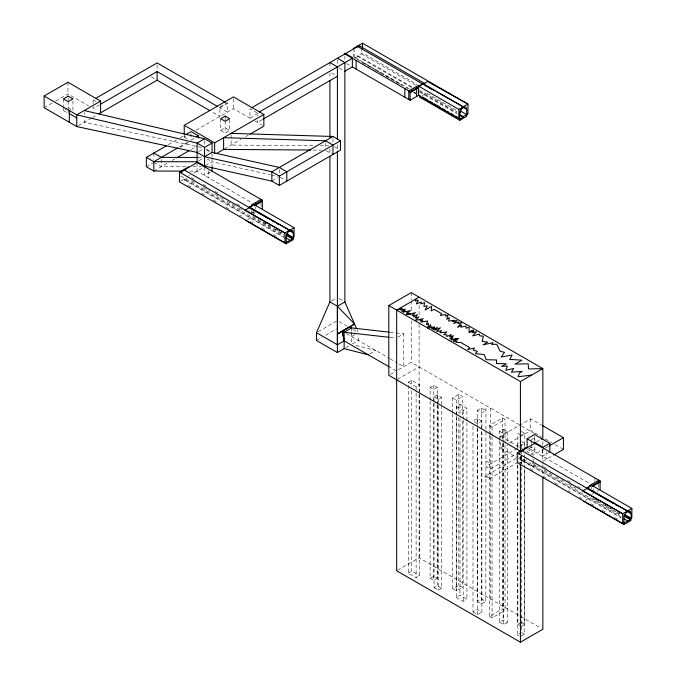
<?xml version="1.0" encoding="UTF-8"?>
<svg xmlns="http://www.w3.org/2000/svg" width="676" height="676" viewBox="0 0 676 676"><rect width="100%" height="100%" fill="white"/><g stroke="black" fill="none" stroke-linecap="round" stroke-linejoin="round"><path stroke-width="0.51" stroke-dasharray="3.38 2.54" d="M189.576 175.481L188.621 176.03M44.143 107.721L52.077 103.132M55.601 101.104L67.946 93.972L88.624 105.912M63.434 106.698L63.434 110.611L66.603 108.777M93.119 103.707L93.119 99.871L94.944 98.814M99.499 104.822L93.119 108.506L93.119 104.67M78.441 125.601L91.513 118.055M92.426 117.531L96.964 114.912M219.894 107.797L227.373 103.479M168.341 144.672L176.512 139.957M180.137 137.862L184.675 135.242M184.235 135.056L184.235 137.017L186.069 135.96M196.124 130.147L233.448 108.599L251.599 119.086M179.444 146.895L187.615 142.18M191.24 140.084L194.874 137.989M146.354 166.727L152.996 162.891M180.137 147.224L188.308 142.509M220.697 118.706L220.697 130.417L225.192 127.832L229.679 130.417L229.679 118.706M153.824 171.045L167.656 163.06M172.186 160.44L174.915 158.868M191.24 149.438L197.595 145.771M411.414 87.398L357.781 56.438L357.781 55.711L362.513 52.973L417.058 84.466M258.122 113.399L249.934 118.123L249.934 108.768L257.412 113.086L257.412 116.204M220.697 130.417L225.192 133.011L229.679 130.417M354.807 58.153L357.781 56.438M198.761 151.466L203.746 148.585M261.958 119.813L257.412 122.441L257.412 120.362M198.761 160.82L203.746 157.939M224.449 148.914L241.104 139.298M245.65 136.67L248.379 135.099M205.411 165.612L212.053 161.775L270.155 174.754M193.784 173.056L202.876 167.8M180.745 181.151L184.202 179.157L284.199 236.887M184.202 179.157L184.202 179.875L187.176 178.168M210.388 172.093L204.575 175.447L204.575 166.845M271.862 181.117L277.675 177.763M422.17 95.553L426.548 93.026L456.722 110.45M254.446 211.808L252.52 212.923L248.869 210.811M255.131 212.948L253.846 213.684L253.846 211.808M247.627 219.556L252.883 216.523L283.962 234.471M331.586 300.964L336.572 298.091M318.286 331.612L336.496 321.1M316.461 340.467L321.928 337.307M325.57 335.203L336.496 328.899M354.976 334.603L351.613 336.547L350.852 332.66M345.799 347.709L349.12 345.791M352.45 343.864L358.348 340.467L358.348 335.592M397.953 337.155L403.758 333.8L403.758 366.662L398.333 363.527M369.899 353.818L375.712 350.464L354.621 345.115M390.475 374.327L395.46 371.454M534.682 433.62L411.236 362.344L396.288 370.972L389.951 367.321M397.564 379.304L419.095 366.882M419.568 394.235L419.568 575.673L416.12 577.667L408.262 573.13L408.262 382.202L411.718 380.208L419.568 384.745L419.568 393.187M408.262 382.202L416.12 386.74L419.568 384.745M430.122 400.124L430.122 387.466L433.73 385.379L437.347 387.466L437.347 403.285M437.347 387.466L433.73 389.553L430.122 387.466M434.068 401.992L434.068 396.719L437.186 394.919L441.546 397.429L441.546 405.87M434.068 396.719L438.42 399.229L441.546 397.429M452.692 412.597L452.692 397.826L458.793 394.302L462.57 396.482L462.57 415.47M452.692 397.826L456.469 400.006L462.57 396.482M456.241 414.912L456.241 406.47L459.993 404.307L466.922 408.312L466.922 420.971M456.241 406.47L463.178 410.476L466.922 408.312M477.222 410.518L481.532 408.025L485.841 410.518L481.532 413.002L477.222 410.518L477.222 424.232M481.887 421.114L477.442 418.554L472.997 421.114L477.442 423.683L481.887 421.114L481.887 429.556M489.424 433.907L489.424 425.474L502.395 417.979L505.023 419.5L505.023 442.704M489.424 425.474L492.052 426.987L505.023 419.5M499.454 439.704L499.454 431.263L503.096 429.167L507.287 431.584L507.287 444.242M499.454 431.263L503.654 433.688L507.287 431.584M500.502 438.234L500.502 436.282L530.753 418.816L541.645 425.103M521.306 435.395L524.762 433.4L524.762 446.059M500.502 442.138L500.502 448.002L505.842 444.918M509.4 442.865L530.753 430.527L541.645 436.823M517.402 448.23L517.402 444.014L519.05 443.067M524.365 447.512L524.365 443.287L520.258 445.661L517.402 444.014M531.192 439.738L534.851 437.625L534.851 441.529M517.258 448.484L485.943 466.558L490.252 469.051L516.194 454.069M536.245 442.138L539.549 440.228M529.359 448.281L531.192 447.225L534.851 449.337L531.192 451.45L527.533 449.337M530.736 454.28L534.885 451.889L534.885 443.279M517.985 462.223L489.111 478.895L484.802 476.411L517.258 457.669L533.178 466.863L535.848 465.325M621.075 517.115L521.982 459.908L518.526 461.902L522.151 463.99M521.982 459.908L521.982 460.626L524.956 458.92L526.773 459.967M544.746 448.475L533.178 455.151L525.92 450.96M545.642 447.96L548.304 446.413M549.833 451.889L542.363 456.199L542.363 447.597M542.972 461.218L552.757 455.565M397.564 570.231L419.095 557.81L541.028 628.207M408.262 573.13L411.718 571.135L419.568 575.673M430.122 401.181L430.122 578.394L433.73 576.307L437.347 578.394L437.347 404.341M430.122 578.394L433.73 580.481L437.347 578.394M591.627 494.435L593.553 493.328M596.832 491.435L598.471 490.489M434.068 403.048L434.068 587.647L437.186 585.847L441.546 588.357L441.546 406.927M585.416 500.308L590.663 497.274M434.068 587.647L438.42 590.156L441.546 588.357M452.692 413.653L452.692 588.754L458.793 585.23L462.57 587.41L462.57 419.686M452.692 588.754L456.469 590.934L462.57 587.41M456.241 415.968L456.241 597.398L459.993 595.235L466.922 599.24L466.922 422.027M456.241 597.398L463.178 601.403L466.922 599.24M477.222 428.449L477.222 601.446L481.532 598.953L485.841 601.446L485.943 405.482M477.222 601.446L481.532 603.93L485.841 601.446M472.997 426.387L472.997 612.042L477.442 609.482L481.887 612.042L481.887 430.612M472.997 612.042L477.442 614.611L481.887 612.042M489.424 434.964L489.424 616.394L502.395 608.907L505.023 610.42L505.023 443.76M489.424 616.394L492.052 617.915L505.023 610.42M499.454 440.752L499.454 622.19L503.096 620.086L507.287 622.512L507.287 445.298M499.454 622.19L503.654 624.616L507.287 622.512M517.85 465.046L517.85 624.328L520.444 622.833M521.306 626.322L524.762 624.328L524.762 469.262M517.402 465.113L517.402 634.941L520.689 633.04M521.078 636.116L524.365 634.215L524.365 468.603M198.245 157.449L202.47 157.457M153.824 162.409L161.302 166.727L185.579 166.778M192.964 166.795L201.414 166.811M189.711 171.121L197.105 171.138L251.658 202.631M313.022 145.686L231.091 145.078L231.091 133.366M320.373 145.737L328.773 145.805M312.895 150.055L321.303 150.114M390.204 332.271L403.758 333.8M390.027 337.409L395.249 338M201.49 147.444L84.255 122.246L84.255 118.342M271.177 174.983L277.295 176.351M415.588 85.091L361.238 53.717L361.238 48.528M419.542 90.178L457.027 111.819M357.781 55.711L412.326 87.196M419.593 91.395L456.866 112.917M419.593 92.122L456.866 113.644M409.352 88.911L354.325 57.13L353.362 57.688L353.354 50.996M357.038 59.277L384.213 74.96M385.126 75.484L402.33 85.421M405.955 87.517L407.772 88.564M414.109 92.223L415.926 93.271M362.987 62.876L371.175 67.592M374.808 69.696L382.988 74.419M386.63 76.515L402.076 85.438M413.898 92.266L415.715 93.313M413.602 92.477L415.427 93.525M346.534 63.544L350.692 65.944M339.065 67.862L344.05 70.735M331.586 72.898L335.744 75.298M334.637 146.793L338.786 149.185M326.331 150.63L332.144 153.984M254.92 121.004L262.246 125.229M219.159 107.366L227.373 112.106L227.373 102.752L219.894 107.07L219.894 116.424L210.794 111.177M151.306 76.827L155.455 79.219M280.16 177.281L285.145 180.162M206.239 149.066L210.388 151.466M184.235 137.017L188.486 139.467M206.577 149.911L210.16 151.982M207.067 158.902L212.053 161.775M93.119 99.871L96.44 101.789M191.359 177.611L194.096 179.191M203.231 184.464L205.969 186.044M215.095 191.316L217.833 192.897M237.006 203.966L239.743 205.546M68.192 107.856L72.949 110.611L72.949 98.89M191.714 180.788L197.172 183.94M203.535 187.615L209.898 191.283M215.348 194.434L223.536 199.158M227.17 201.254L235.349 205.977M238.991 208.081L243.529 210.701M263.53 222.252L269.893 225.928M275.352 229.071L281.715 232.747M180.745 175.963L283.472 235.273M184.202 179.875L284.199 237.614M63.434 110.611L68.192 113.357L68.192 109.453M187.996 185.334L193.429 188.469M201.583 193.175L205.208 195.271M213.354 199.978L217.883 202.589M226.037 207.295L229.663 209.391M239.625 215.145L241.442 216.193M250.542 221.441L253.28 223.029M261.511 227.778L265.169 229.891M273.4 234.64L277.05 236.752M339.065 298.572L344.878 301.927M545.278 438.918L551.633 442.586M555.266 444.681L563.438 449.396M339.225 321.624L347.422 326.356M352.88 329.508L357.435 332.136M521.306 431.406L524.762 433.4M346.509 333.631L389.283 358.297M390.187 358.821L397.429 363.004M520.444 434.896L517.85 433.4L517.85 448.171M524.365 443.287L521.509 441.639L521.509 449.025M528.852 448.399L589.447 483.382M500.502 436.282L518.653 446.768M519.565 447.292L522.286 448.864M543.749 466.795L546.487 468.375M567.485 480.501L571.135 482.605M577.524 486.297L582.999 489.458M532.232 463.111L538.595 466.786M544.045 469.938L552.224 474.662M555.866 476.757L564.046 481.481M568.592 484.109L575.859 488.309M594.956 499.327L598.59 501.423M604.952 505.099L612.228 509.298M616.774 511.926L620.407 514.022M592.497 498.33L619.917 514.166M518.526 456.714L621.252 516.025M500.502 448.002L516.371 457.162M521.982 460.626L621.075 517.841M530.305 468.696L533.93 470.792M542.989 476.022L546.614 478.109M554.768 482.816L558.384 484.912M568.355 490.666L570.164 491.714M579.222 496.945L581.943 498.508M591.069 503.781L593.807 505.361M602.037 510.11L605.696 512.222M614.839 517.503L618.498 519.616M485.943 461.015L490.252 463.499M485.943 475.752L490.252 478.236M521.306 622.334L524.762 624.328M517.85 624.328L520.444 625.824M524.365 634.215L521.509 632.567L521.509 466.955M517.402 634.941L518.83 635.761M357.08 329.787L357.925 331.705M598.784 483.999L598.784 487.818M594.863 477.907L594.863 480.771M593.553 488.63L593.553 490.506M591.627 486.923L591.627 488.799M546.132 451.686L546.132 458.379M542.845 441.496L542.845 445.712M542.845 449.929L542.845 463.643M542.845 464.699L542.845 468.916M542.845 469.972L542.845 475.245M534.598 436.4L534.598 441.175M533.178 459.055L533.178 466.863M531.192 440.389L531.192 443.642M531.192 444.614L531.192 451.45M530.753 418.816L530.753 430.527M524.762 454.5L524.762 457.66M524.762 458.717L524.762 468.206M524.365 459.114L524.365 464.387M521.568 450.968L521.568 454.035M521.568 455.058L521.509 465.908M521.306 456.494L521.306 463.052M520.419 456.545L520.419 462.874M520.258 456.207L520.258 462.536M503.654 433.688L503.654 442.121M503.654 443.177L503.654 624.616M503.096 429.167L503.096 441.825M503.096 442.873L503.096 620.086M502.395 417.979L502.395 439.079M502.395 443.295L502.395 608.907M492.052 426.987L492.052 435.428M492.052 436.476L492.052 617.915M490.252 407.966L490.252 435.209M490.252 436.257L490.252 598.894M481.532 408.025L481.532 603.93M477.442 418.554L477.442 426.987M477.442 427.9L477.442 614.611M463.178 410.476L463.178 418.917M463.178 419.965L463.178 601.403M459.993 404.307L459.993 416.965M459.993 418.022L459.993 595.235M458.793 394.302L458.793 413.29M458.793 417.514L458.793 585.23M456.469 400.006L456.469 590.934M438.42 399.229L438.42 404.501M438.42 405.558L438.42 590.156M437.186 394.919L437.186 403.352M437.186 404.409L437.186 585.847M433.73 385.379L433.73 402.254M433.73 403.268L433.73 580.481M419.095 305.484L419.095 315.895M419.095 324.218L419.095 393.255M419.095 394.302L419.095 557.81M416.12 386.74L416.12 392.012M416.12 393.069L416.12 577.667M411.718 380.208L411.718 386.537M411.718 390.762L411.718 571.135M411.236 292.632L411.236 299.916M411.236 300.955L411.236 312.397M411.236 320.72L411.236 362.344M354.325 57.705L354.325 52.517A4.884 2.822 -60 0 1 354.782 50.261M351.613 327.919L351.613 331.755M351.613 332.719L351.613 344.354M344.878 55.897L344.878 60.671M337.4 60.189L337.4 64.981M337.4 144.833L337.4 150.123M332.981 138.555L332.981 142.712M329.93 62.589L329.93 68.825M329.93 73L329.93 78.272M329.93 148.957L329.93 154.229M325.502 142.873L325.502 148.069M279.332 169.524L279.332 173.681M261.004 203.248L261.004 207.067M255.773 206.94L255.773 208.816M252.883 211.478L252.883 213.32M251.556 210.608L251.556 212.526M233.448 98.84L233.448 108.599M225.192 117.092L225.192 120.024M225.192 120.996L225.192 133.011M212.053 154.001L212.053 156.916M212.053 157.888L212.053 166.98M208.343 170.935L208.343 177.627M204.575 140.828L204.575 144.985M197.105 162.527L197.105 171.138M191.029 133.654L191.029 139.898M161.302 159.451L161.302 166.727M157.119 64.837L157.119 70.591M153.824 153.055L153.824 159.291M84.255 112.486L84.255 114.438M68.192 98.096L68.192 100.048M68.192 101.028L68.192 108.473M67.946 82.261L67.946 93.972M63.434 98.89L63.434 105.726"/><path stroke-width="1.01" d="M329.93 301.927L316.461 332.66L337.4 344.752L337.4 306.245L329.93 301.927L329.93 156.342M245.878 220.57L286.109 243.791L286.193 236.845A4.884 2.822 -60 0 1 289.649 230.862L289.649 230.262L249.427 207.042L249.427 207.633L289.649 230.262M583.667 501.322L623.889 524.542L623.982 517.596A4.884 2.822 -60 0 1 627.438 511.614L627.438 511.014L587.207 487.793L587.207 488.385L627.438 511.014M459.773 113.399L460.787 109.994L463.229 107.416A4.884 2.822 -60 0 1 466.685 109.411L466.778 116.255L459.773 120.294C459.528 116.044 458.86 110.036 463.229 107.416L463.229 106.816L422.999 83.596L418.579 86.148L418.579 95.35L458.81 118.57L459.773 118.013M416.036 298.927L415.182 301.031L418.402 300.296L416.289 303.946L421.216 302.037L420.835 303.93L424.57 302.502L423.92 306.405L427.274 305.789L425.128 310.047L431.609 306.304L431.17 310.952L434.043 309.287L441.673 313.698L440.372 315.489L445.425 314.501L445.729 316.182L448.196 314.754L446.675 319.266L449.413 317.686L448.627 321.083L454.407 320.306L452.278 321.539L457.12 320.534L453.588 323.398L458.945 321.928L457.982 323.686L461.556 322.545L457.593 327.395L461.607 325.08L460.812 327.176L466.068 326.069L466.017 328.215L469.085 327.328L469.136 331.984L473.225 330.184L469.144 332.541L473.859 331.181L472.355 332.668L476.47 331.747L472.676 335.871L479.318 334.121L479.791 335.879L483.408 336.166L482.157 341.346L487.692 342.157L482.977 344.887L493.007 342.639L491.553 344.397L496.691 344.253L500.189 351.3L504.524 352.34L501.17 357.012L512.154 355.01L509.645 359.395L521.88 360.173L515.053 364.119L528.184 363.815L528.539 368.944L542.845 368.614L542.845 438.327L541.197 439.282M389.156 332.153L351.613 327.919L349.729 326.838L337.442 333.961L354.562 324.032L337.4 306.245L344.878 301.927L344.878 62.589L337.4 58.271M337.442 333.961L354.562 324.032M182.326 171.104L153.824 171.045L146.354 166.727L146.354 157.373L153.824 161.691L197.105 161.775L204.575 166.093L271.862 181.117L279.332 185.435L340.45 150.148L340.45 140.794L279.332 176.081L271.862 171.763L204.575 156.739L197.105 152.421L76.785 126.564L44.143 107.721L44.143 96L67.946 82.261L100.589 101.104L100.589 112.816M95.857 98.29L157.119 62.919L225.547 102.422M100.589 101.104L76.785 114.852L44.143 96M100.589 104.188L157.119 71.555L217.165 106.216M98.772 113.864L157.119 80.182L209.89 110.644M184.235 134.085L184.235 125.297L233.448 96.888L263.86 114.447L263.86 126.159L250.205 134.042M146.354 157.373L166.533 145.72M185.587 134.718L191.029 131.575L198.507 135.893L198.507 137.972M177.636 147.943L153.824 161.691L153.824 171.045M196.691 136.941L198.507 135.893M459.595 114.489L463.229 116.593L467.961 113.855L467.961 104.087L362.513 43.205L353.354 48.495L353.354 49.086M251.759 107.721L357.781 46.534L422.999 84.187L427.595 81.543L467.961 104.087L458.81 109.368L418.579 86.148M204.575 156.739L212.053 152.421L212.053 143.067L204.575 138.749L197.105 143.067L76.785 114.852L76.785 126.564M176.723 157.821L189.432 150.486M259.229 112.039L352.348 58.271M262.33 208.791L262.33 200.189L197.105 162.527L197.105 143.067L204.575 147.385L212.053 143.067M184.235 125.297L214.647 142.856L263.86 114.447M344.878 71.217L352.348 66.899L410.104 100.242L418.579 95.35M262.863 119.289L337.4 76.261M286.261 234.648L292.623 238.324L292.623 239.042L284.917 242.768L179.47 181.886L179.47 172.118L188.621 166.828L188.621 167.428M184.202 169.38L184.202 169.98L197.105 162.527M216.438 153.536L223.612 149.396L310.799 150.038M410.104 100.242L410.104 91.64L418.579 86.739M421.275 85.184L419.542 86.182L418.224 85.421L408.777 90.871L408.777 99.482M340.45 140.794L332.981 136.476L271.862 171.763L271.862 181.117M410.104 92.73L418.579 87.829M261.004 199.42L251.556 204.879L252.883 205.639M249.427 207.042L253.846 204.49L294.077 227.711L294.077 236.913L293.105 237.47L286.709 233.778M252.021 206.138L244.839 210.287L284.917 233L294.077 227.711M262.33 200.189L253.846 205.081L253.846 204.49M254.489 205.8L262.33 201.279M459.773 118.587L460.263 118.3L460.263 119.027L463.229 117.311L463.229 116.593M292.623 238.324L293.105 238.036L286.709 234.344M286.109 243.791L293.105 239.752C293.266 237.732 294.694 228.446 289.649 230.862L292.1 230.617L293.105 232.857L287.824 229.806M388.81 305.577L411.236 292.632L542.845 368.614L520.419 381.56L388.81 305.577L388.81 375.29L520.419 451.272L527.128 447.402L527.128 438.8L534.598 434.482L549.833 443.279L549.833 451.889M351.613 327.919L344.135 332.237L342.284 331.164L344.135 340.865L389.046 366.798M542.845 477.357L542.845 629.255L520.419 642.2L396.668 570.755L396.668 310.107L419.095 297.161M337.4 344.752L344.135 340.865L342.284 331.164M316.461 332.66L316.461 340.467L337.4 352.551L344.135 348.664L368.234 354.782M624.041 515.399L630.404 519.067L630.404 519.793L622.697 523.52L517.25 462.637L517.25 452.869L526.41 447.58L526.41 448.18M521.982 450.132L521.982 450.731L534.885 443.279L534.885 442.526L542.363 446.844L542.363 447.597L549.833 443.279M549.199 445.907L563.438 437.685L563.438 449.396L553.644 455.049M598.784 480.171L589.345 485.63L590.663 486.39M587.207 487.793L591.627 485.241L631.857 508.462L631.857 517.664L630.894 518.222L624.489 514.529M588.94 487.388L582.619 491.038L622.697 513.752L631.857 508.462M600.111 489.542L600.111 480.94L591.627 485.833L591.627 485.241M592.269 486.551L600.111 482.022M630.404 519.067L630.894 518.788L624.489 515.095M623.889 524.542L630.894 520.503C631.046 518.484 632.482 509.197 627.438 511.614L629.88 511.369L630.894 513.608L627.235 511.495M396.668 310.107L402.389 308.442L400.64 310.014L405.363 309.228L401.755 311.315L405.22 310.859L403.09 312.092L410.585 310.639L406.386 313.064L408.929 313.03L406.234 314.585L410.518 313.613L409.022 314.475L415.41 312.625L411.938 315.388L414.439 315.151L413.442 316.892L417.337 314.644L415.191 318.033L418.79 316.951L415.444 320.356L423.26 318.726L419.83 320.711L422.838 320.568L420.886 322.131L427.663 321.007L426.37 324.649L428.635 323.339L427.654 327.995L430.764 324.573L429.488 327.936L431.998 326.483L431.457 328.443L434.457 326.711L432.767 329.102L434.643 328.012L433.299 329.668L437.321 327.345L434.871 330.125L440.397 327.775L436.468 331.502L441.572 330.682L439.873 332.829L446.819 331.958L443.76 334.654L446.946 334.848L446.65 336.471L451.424 334.628L449.439 336.969L453.579 335.769L449.946 338.794L452.878 337.839L450.96 340.113L456.452 338.423L453.588 340.079L458.505 338.397L453.309 341.397L457.137 340.873L455.708 342.259L460.947 342.571L469.567 347.548L467.724 349.576L474.459 348.047L473.259 350.176L477.4 351.334L475.456 353.641L484.286 354.596L486.23 359.708L496.657 359.962L496.404 363.536L506.231 363.772L501.6 366.451L507.389 366.003L505.817 370.271L513.735 368.428L511.402 372.146L522.218 371.411L519.489 372.991L518.12 376.735L531.632 375.087M198.245 157.449L161.302 157.373L153.824 153.055M231.091 133.366L332.981 136.476M388.987 337.29L344.135 332.237L344.135 348.664M212.053 152.421L279.332 167.445L286.81 171.763L286.81 181.117M84.255 110.534L204.575 138.749M434.888 90.88L424.832 85.218L427.57 86.832M436.713 91.902L463.229 106.816M360.224 46.289L424.765 83.554M429.404 87.888L432.141 89.469M463.052 107.315L466.685 109.411M460.288 110.898L466.685 114.59M459.595 115.216L463.229 117.311M422.289 96.947L427.773 100.107M429.606 101.163L432.344 102.752M434.169 103.808L440.575 107.501M442.4 108.557L445.146 110.137M446.971 111.194L448.805 112.25M450.63 113.306L453.376 114.886M455.202 115.942L457.027 116.999M418.444 94.885L420.261 95.933M410.104 91.64L344.878 53.953L344.878 53.235L352.348 57.544L352.348 66.899M459.773 120.294L419.542 97.074L419.542 95.358M329.93 62.589L337.4 66.899L337.4 139.552M184.202 169.98L269.538 219.244M272.284 220.832L274.11 221.889M276.856 223.469L278.681 224.525M179.47 172.118L284.917 233L284.917 242.768M286.261 235.375L292.623 239.042M286.016 237.935L289.649 240.031M69.307 113.619L76.785 117.937M542.558 425.626L563.438 437.685M527.128 438.8L600.111 480.94M521.982 450.731L612.811 503.164M615.549 504.752L617.382 505.809M517.25 452.869L622.697 513.752L622.697 523.52M624.041 516.126L630.404 519.793M623.796 518.686L627.438 520.782M344.878 301.927L356.666 328.823M598.378 481.937L598.378 483.027M593.553 484.726L593.553 485.807M520.419 381.56L520.419 451.272M520.419 463.93L520.419 642.2M458.81 109.368L458.81 118.57M422.999 83.596L422.999 84.187M416.653 87.855L416.653 96.457M411.828 90.643L411.828 91.733M404.848 88.607L404.848 97.209M362.513 43.205L362.513 48.089M357.781 45.934L357.781 46.534M356.117 60.477L356.117 69.079M337.4 151.162L337.4 352.551M332.981 154.466L332.981 145.103L325.502 140.794L223.612 137.676L223.612 149.396M329.93 80.385L329.93 137.355M279.332 176.081L279.332 185.435M260.598 201.186L260.598 202.276M255.773 203.975L255.773 205.056M214.647 142.856L214.647 153.596M212.053 166.98L212.053 171.138M204.575 147.385L204.575 166.845M157.119 71.555L157.119 80.182M69.307 110.534L69.307 122.246M587.207 488.385A4.884 2.822 -60 0 1 588.103 488.004M518.991 454.458A4.884 2.822 -60 0 1 523.714 450.267M249.427 207.633A4.884 2.822 -60 0 1 250.323 207.253M181.76 172.557A4.884 2.822 -60 0 1 185.934 169.515M356.886 47.185A4.884 2.822 -60 0 1 360.773 46.805M68.192 96.144L63.434 98.89L68.192 101.637L72.949 98.89L68.192 96.144M225.192 116.111L220.697 118.706L225.192 121.3L229.679 118.706L225.192 116.111"/></g></svg>
